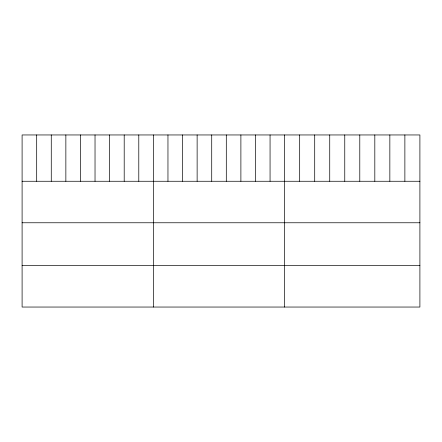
<?xml version="1.0" encoding="UTF-8"?>
<svg xmlns="http://www.w3.org/2000/svg" width="442" height="442" viewBox="0 0 442 442"><rect width="100%" height="100%" fill="white"/><g stroke="black" fill="none" stroke-linecap="round" stroke-linejoin="round"><path stroke-width="0.66" d="M419.9 181.264L419.9 307.046L22.1 307.046L22.1 134.954L419.9 134.954L419.9 181.264L22.1 181.264M22.1 222.768L419.9 222.768M22.1 265.537L419.9 265.537M404.872 134.954L404.872 181.264M389.844 134.954L389.844 181.264M374.816 134.954L374.816 181.264M359.788 134.954L359.788 181.264M344.76 134.954L344.76 181.264M329.732 134.954L329.732 181.264M314.704 134.954L314.704 181.264M299.676 134.954L299.676 181.264M284.648 134.954L284.648 307.046M270.062 134.954L270.062 181.264M255.476 134.954L255.476 181.264M240.89 134.954L240.89 181.264M226.304 134.954L226.304 181.264M211.718 134.954L211.718 181.264M197.132 134.954L197.132 181.264M182.546 134.954L182.546 181.264M167.96 134.954L167.96 181.264M153.374 134.954L153.374 307.046M138.788 134.954L138.788 181.264M124.202 134.954L124.202 181.264M109.616 134.954L109.616 181.264M95.03 134.954L95.03 181.264M80.444 134.954L80.444 181.264M65.858 134.954L65.858 181.264M51.272 134.954L51.272 181.264M36.686 134.954L36.686 181.264"/></g></svg>
